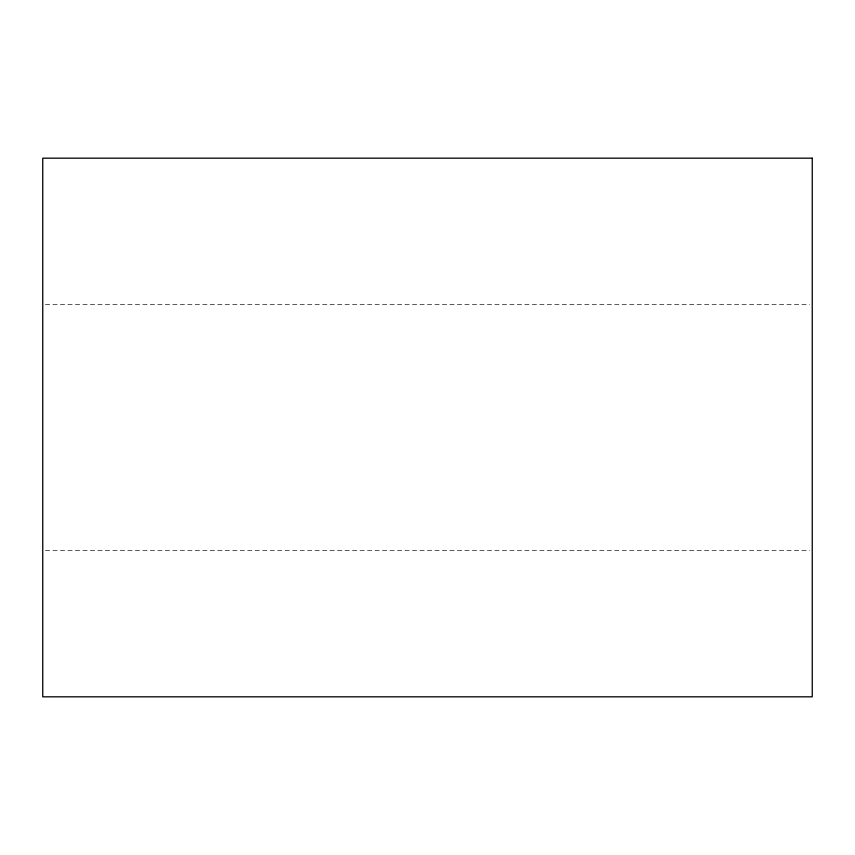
<?xml version="1.0" encoding="UTF-8"?>
<svg xmlns="http://www.w3.org/2000/svg" width="855" height="855" viewBox="0 0 855 855"><rect width="100%" height="100%" fill="white"/><g stroke="black" fill="none" stroke-linecap="round" stroke-linejoin="round"><path stroke-width="0.64" stroke-dasharray="4.28 3.21" d="M45.422 304.38L809.578 304.38M45.422 550.62L809.578 550.62"/><path stroke-width="1.28" d="M812.25 158.175L42.75 158.175L42.75 696.825L812.25 696.825L812.25 158.175"/></g></svg>
